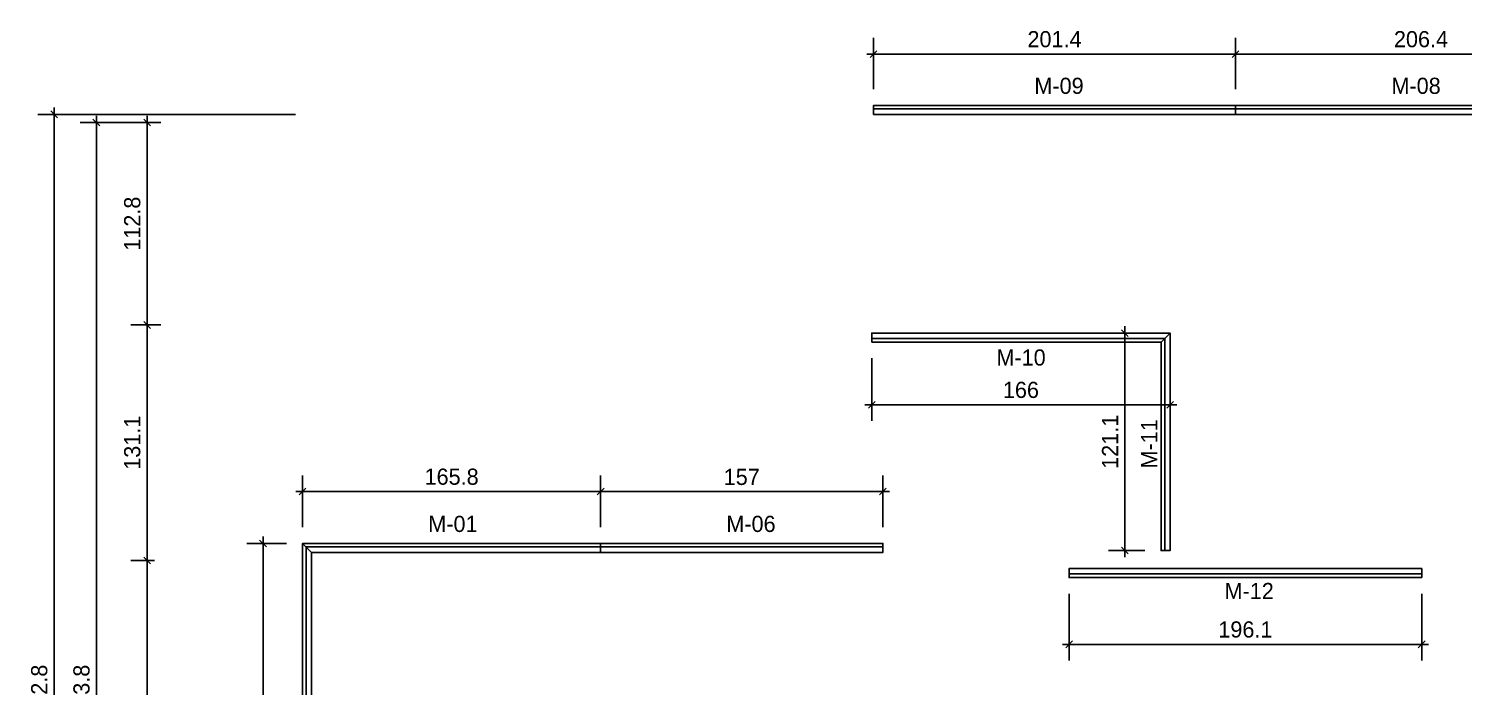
# Model space of a CAD drawing. Header units: millimetres. Extents: x 19442 to 19711, y 4351 to 4752.
# Drawn here: x 19442.46 to 19450.44, y 4519.04 to 4522.7 of the extents above; entities that cross this region are included whole.
import ezdxf

# ---------------------------------------------------------------- set-up
doc = ezdxf.new("R2010")
doc.units = ezdxf.units.MM
for name, color, linetype in [('0 @ 0.5', 7, 'Continuous'), ('MOLDURAS', 2, 'Continuous'), ('TEXTO @ 0.5', 2, 'Continuous')]:
    doc.layers.add(name, color=color, linetype=linetype)
doc.styles.add('century gothic', font='GOTHIC.TTF')
doc.dimstyles.new('ANOTATIVE CM SMCONSTRUCCIONES', dxfattribs={"dimscale": 0, "dimtxt": 0.18, "dimasz": 0.15, "dimexe": 0.18, "dimexo": 0.18, "dimgap": 0.07, "dimtad": 1, "dimdec": 1, "dimlfac": 100, "dimdsep": 46, "dimtxsty": 'century gothic', "dimblk1": 'FLECHA1', "dimblk2": 'FLECHA1', "dimsah": 1, "dimcen": 0.18, "dimdle": 0.075, "dimclrd": 1, "dimclre": 1, "dimclrt": 2, "dimaunit": 1, "dimadec": 0, "dimazin": 2, "dimtfac": 0.75, "dimtdec": 1, "dimtix": 1, "dimtmove": 2, "dimatfit": 3, "dimfxl": 0.09, "dimtvp": 1.5, "dimtfill": 1, "dimtolj": 1, "dimtzin": 0, "dimarcsym": 0})

# ---------------------------------------------------------------- blocks, each defined once
blk = doc.blocks.new('FLECHA1')
at = {"color": 1}
blk.add_line((-1, 0), (0.5, 0), dxfattribs=at)
at = {"color": 4}
blk.add_line((-0.25, -0.25), (0.25, 0.25), dxfattribs=at)
blk = doc.blocks.new('*D22')
at = {"color": 1, "lineweight": -2, "transparency": 16777216}
for p, q in [((19443.1945, 4522.1759), (19443.0282, 4522.1759)), ((19443.1182, 4522.1009), (19443.1182, 4521.1234)), ((19443.1945, 4521.0484), (19443.0282, 4521.0484))]:
    blk.add_line(p, q, dxfattribs=at)
at = {"layer": 'Defpoints', "color": 0, "transparency": 16777216}
for p in [(19443.2845, 4522.1759), (19443.1182, 4521.0484), (19443.2845, 4521.0484)]:
    blk.add_point(p, dxfattribs=at)
at = {"color": 1, "lineweight": -2, "transparency": 16777216, "xscale": 0.075, "yscale": 0.075, "zscale": 0.075}
for p, rotation in [((19443.1182, 4522.1759), 90), ((19443.1182, 4521.0484), 270)]:
    blk.add_blockref('FLECHA1', p, dxfattribs=dict(at, rotation=rotation))
at = {"color": 2, "transparency": 16777216, "insert": (19443.0359, 4521.6122), "char_height": 0.09, "attachment_point": 5, "rotation": 90, "style": 'century gothic', "bg_fill": 3, "box_fill_scale": 1.1, "bg_fill_color": 256, "bg_fill_true_color": 13158600, "bg_fill_transparency": 0}
blk.add_mtext('\\A1;112.8', dxfattribs=at)
blk = doc.blocks.new('*D23')
at = {"color": 1, "lineweight": -2, "transparency": 16777216}
for p, q in [((19443.1945, 4521.0484), (19443.0282, 4521.0484)), ((19443.1182, 4520.9734), (19443.1182, 4519.8125)), ((19443.1595, 4519.7375), (19443.0282, 4519.7375))]:
    blk.add_line(p, q, dxfattribs=at)
at = {"layer": 'Defpoints', "color": 0, "transparency": 16777216}
for p in [(19443.2845, 4521.0484), (19443.1182, 4519.7375), (19443.2495, 4519.7375)]:
    blk.add_point(p, dxfattribs=at)
at = {"color": 1, "lineweight": -2, "transparency": 16777216, "xscale": 0.075, "yscale": 0.075, "zscale": 0.075}
for p, rotation in [((19443.1182, 4521.0484), 90), ((19443.1182, 4519.7375), 270)]:
    blk.add_blockref('FLECHA1', p, dxfattribs=dict(at, rotation=rotation))
at = {"color": 2, "transparency": 16777216, "insert": (19443.0359, 4520.393), "char_height": 0.09, "attachment_point": 5, "rotation": 90, "style": 'century gothic', "bg_fill": 3, "box_fill_scale": 1.1, "bg_fill_color": 256, "bg_fill_true_color": 13158600, "bg_fill_transparency": 0}
blk.add_mtext('\\A1;131.1', dxfattribs=at)
blk = doc.blocks.new('*D24')
at = {"color": 1, "lineweight": -2, "transparency": 16777216}
for p, q in [((19443.1595, 4519.7375), (19443.0282, 4519.7375)), ((19443.1182, 4519.6625), (19443.1182, 4516.9875)), ((19443.1624, 4516.9125), (19443.0282, 4516.9125))]:
    blk.add_line(p, q, dxfattribs=at)
at = {"layer": 'Defpoints', "color": 0, "transparency": 16777216}
for p in [(19443.2495, 4519.7375), (19443.1182, 4516.9125), (19443.2524, 4516.9125)]:
    blk.add_point(p, dxfattribs=at)
at = {"color": 1, "lineweight": -2, "transparency": 16777216, "xscale": 0.075, "yscale": 0.075, "zscale": 0.075}
for p, rotation in [((19443.1182, 4519.7375), 90), ((19443.1182, 4516.9125), 270)]:
    blk.add_blockref('FLECHA1', p, dxfattribs=dict(at, rotation=rotation))
at = {"color": 2, "transparency": 16777216, "insert": (19443.0359, 4518.325), "char_height": 0.09, "attachment_point": 5, "rotation": 90, "style": 'century gothic', "bg_fill": 3, "box_fill_scale": 1.1, "bg_fill_color": 256, "bg_fill_true_color": 13158600, "bg_fill_transparency": 0}
blk.add_mtext('\\A1;282.5', dxfattribs=at)
blk = doc.blocks.new('*D26')
at = {"color": 1, "lineweight": -2, "transparency": 16777216}
for p, q in [((19443.1945, 4522.1759), (19442.7458, 4522.1759)), ((19442.8358, 4522.1009), (19442.8358, 4515.9125)), ((19443.1945, 4515.8375), (19442.7458, 4515.8375))]:
    blk.add_line(p, q, dxfattribs=at)
at = {"layer": 'Defpoints', "color": 0, "transparency": 16777216}
for p in [(19443.2845, 4522.1759), (19442.8358, 4515.8375), (19443.2845, 4515.8375)]:
    blk.add_point(p, dxfattribs=at)
at = {"color": 1, "lineweight": -2, "transparency": 16777216, "xscale": 0.075, "yscale": 0.075, "zscale": 0.075}
for p, rotation in [((19442.8358, 4522.1759), 90), ((19442.8358, 4515.8375), 270)]:
    blk.add_blockref('FLECHA1', p, dxfattribs=dict(at, rotation=rotation))
at = {"color": 2, "transparency": 16777216, "insert": (19442.7535, 4519.0067), "char_height": 0.09, "attachment_point": 5, "rotation": 90, "style": 'century gothic', "bg_fill": 3, "box_fill_scale": 1.1, "bg_fill_color": 256, "bg_fill_true_color": 13158600, "bg_fill_transparency": 0}
blk.add_mtext('\\A1;633.8', dxfattribs=at)
blk = doc.blocks.new('*D38')
at = {"color": 1, "lineweight": -2, "transparency": 16777216}
for p, q in [((19443.943, 4522.2209), (19442.5107, 4522.2209)), ((19442.6007, 4515.8675), (19442.6007, 4522.1459)), ((19443.943, 4515.7925), (19442.5107, 4515.7925))]:
    blk.add_line(p, q, dxfattribs=at)
at = {"layer": 'Defpoints', "color": 0, "transparency": 16777216}
for p in [(19442.6007, 4522.2209), (19444.033, 4522.2209), (19444.033, 4515.7925)]:
    blk.add_point(p, dxfattribs=at)
at = {"color": 1, "lineweight": -2, "transparency": 16777216, "xscale": 0.075, "yscale": 0.075, "zscale": 0.075}
for p, rotation in [((19442.6007, 4522.2209), 90), ((19442.6007, 4515.7925), 270)]:
    blk.add_blockref('FLECHA1', p, dxfattribs=dict(at, rotation=rotation))
at = {"color": 2, "transparency": 16777216, "insert": (19442.5184, 4519.0067), "char_height": 0.09, "attachment_point": 5, "rotation": 90, "style": 'century gothic', "bg_fill": 3, "box_fill_scale": 1.1, "bg_fill_color": 256, "bg_fill_true_color": 13158600, "bg_fill_transparency": 0}
blk.add_mtext('\\A1;642.8', dxfattribs=at)
blk = doc.blocks.new('WE')
at = {"layer": 'MOLDURAS'}
blk.add_line((19444.003, 4517.7875), (19444.003, 4519.8125), dxfattribs=at)
blk.add_lwpolyline([(19443.983, 4517.7875), (19444.033, 4517.7875), (19444.033, 4519.7825), (19443.983, 4519.8325)], close=True, dxfattribs=at)
blk = doc.blocks.new('MK')
at = {"layer": 'MOLDURAS'}
blk.add_line((19445.6411, 4515.7625), (19444.003, 4515.7625), dxfattribs=at)
blk.add_lwpolyline([(19445.6411, 4515.7425), (19445.6411, 4515.7925), (19444.033, 4515.7925), (19443.983, 4515.7425)], close=True, dxfattribs=at)
blk = doc.blocks.new('HJ')
at = {"layer": 'MOLDURAS'}
blk.add_line((19445.6411, 4519.8125), (19447.2112, 4519.8125), dxfattribs=at)
blk.add_lwpolyline([(19445.6411, 4519.8325), (19445.6411, 4519.7825), (19447.2112, 4519.7825), (19447.2112, 4519.8325)], close=True, dxfattribs=at)
blk = doc.blocks.new('M8')
at = {"layer": 'MOLDURAS'}
blk.add_line((19449.173, 4522.2509), (19451.2167, 4522.2509), dxfattribs=at)
blk.add_lwpolyline([(19449.173, 4522.2709), (19449.173, 4522.2209), (19451.1867, 4522.2209), (19451.2367, 4522.2709)], close=True, dxfattribs=at)
blk = doc.blocks.new('M09')
at = {"layer": 'MOLDURAS'}
blk.add_line((19449.173, 4522.2509), (19447.1592, 4522.2509), dxfattribs=at)
blk.add_lwpolyline([(19449.173, 4522.2709), (19449.173, 4522.2209), (19447.1592, 4522.2209), (19447.1592, 4522.2709)], close=True, dxfattribs=at)
blk = doc.blocks.new('M10')
at = {"layer": 'MOLDURAS'}
blk.add_line((19447.1492, 4520.9734), (19448.7792, 4520.9734), dxfattribs=at)
blk.add_lwpolyline([(19447.1492, 4520.9534), (19447.1492, 4521.0034), (19448.8092, 4521.0034), (19448.7592, 4520.9534)], close=True, dxfattribs=at)
blk = doc.blocks.new('M11')
at = {"layer": 'MOLDURAS'}
blk.add_line((19448.7792, 4520.9735), (19448.7792, 4519.7925), dxfattribs=at)
blk.add_lwpolyline([(19448.7592, 4520.9534), (19448.8092, 4521.0034), (19448.8092, 4519.7925), (19448.7592, 4519.7925)], close=True, dxfattribs=at)
blk = doc.blocks.new('M12')
at = {"layer": 'MOLDURAS'}
blk.add_line((19450.2087, 4519.6625), (19448.2472, 4519.6625), dxfattribs=at)
blk.add_lwpolyline([(19450.2087, 4519.6425), (19450.2087, 4519.6925), (19448.2472, 4519.6925), (19448.2472, 4519.6425)], close=True, dxfattribs=at)
blk = doc.blocks.new('*D246')
at = {"color": 1, "lineweight": -2, "transparency": 16777216}
for p, q in [((19443.893, 4519.8325), (19443.673, 4519.8325)), ((19443.763, 4517.8625), (19443.763, 4519.7575)), ((19443.893, 4517.7875), (19443.673, 4517.7875))]:
    blk.add_line(p, q, dxfattribs=at)
at = {"layer": 'Defpoints', "color": 0, "transparency": 16777216}
for p in [(19443.763, 4519.8325), (19443.983, 4519.8325), (19443.983, 4517.7875)]:
    blk.add_point(p, dxfattribs=at)
at = {"color": 1, "lineweight": -2, "transparency": 16777216, "xscale": 0.075, "yscale": 0.075, "zscale": 0.075}
for p, rotation in [((19443.763, 4519.8325), 90), ((19443.763, 4517.7875), 270)]:
    blk.add_blockref('FLECHA1', p, dxfattribs=dict(at, rotation=rotation))
at = {"color": 2, "transparency": 16777216, "insert": (19443.6808, 4518.81), "char_height": 0.09, "attachment_point": 5, "rotation": 90, "style": 'century gothic', "bg_fill": 3, "box_fill_scale": 1.1, "bg_fill_color": 256, "bg_fill_true_color": 13158600, "bg_fill_transparency": 0}
blk.add_mtext('\\A1;204.5', dxfattribs=at)
blk = doc.blocks.new('*D247')
at = {"color": 1, "lineweight": -2, "transparency": 16777216}
for p, q in [((19443.983, 4519.9225), (19443.983, 4520.211)), ((19445.6411, 4519.9225), (19445.6411, 4520.211)), ((19444.058, 4520.121), (19445.5661, 4520.121))]:
    blk.add_line(p, q, dxfattribs=at)
at = {"layer": 'Defpoints', "color": 0, "transparency": 16777216}
for p in [(19445.6411, 4520.121), (19443.983, 4519.8325), (19445.6411, 4519.8325)]:
    blk.add_point(p, dxfattribs=at)
at = {"color": 1, "lineweight": -2, "transparency": 16777216, "xscale": 0.075, "yscale": 0.075, "zscale": 0.075, "rotation": 180}
blk.add_blockref('FLECHA1', (19443.983, 4520.121), dxfattribs=at)
at = {"color": 1, "lineweight": -2, "transparency": 16777216, "xscale": 0.075, "yscale": 0.075, "zscale": 0.075}
blk.add_blockref('FLECHA1', (19445.6411, 4520.121), dxfattribs=at)
at = {"color": 2, "transparency": 16777216, "insert": (19444.8121, 4520.2033), "char_height": 0.09, "attachment_point": 5, "style": 'century gothic', "bg_fill": 3, "box_fill_scale": 1.1, "bg_fill_color": 256, "bg_fill_true_color": 13158600, "bg_fill_transparency": 0}
blk.add_mtext('\\A1;165.8', dxfattribs=at)
blk = doc.blocks.new('*D248')
at = {"color": 1, "lineweight": -2, "transparency": 16777216}
for p, q in [((19445.6411, 4519.9225), (19445.6411, 4520.211)), ((19447.2112, 4519.9225), (19447.2112, 4520.211)), ((19445.7161, 4520.121), (19447.1362, 4520.121))]:
    blk.add_line(p, q, dxfattribs=at)
at = {"layer": 'Defpoints', "color": 0, "transparency": 16777216}
for p in [(19447.2112, 4520.121), (19445.6411, 4519.8325), (19447.2112, 4519.8325)]:
    blk.add_point(p, dxfattribs=at)
at = {"color": 1, "lineweight": -2, "transparency": 16777216, "xscale": 0.075, "yscale": 0.075, "zscale": 0.075, "rotation": 180}
blk.add_blockref('FLECHA1', (19445.6411, 4520.121), dxfattribs=at)
at = {"color": 1, "lineweight": -2, "transparency": 16777216, "xscale": 0.075, "yscale": 0.075, "zscale": 0.075}
blk.add_blockref('FLECHA1', (19447.2112, 4520.121), dxfattribs=at)
at = {"color": 2, "transparency": 16777216, "insert": (19446.4262, 4520.2021), "char_height": 0.09, "attachment_point": 5, "style": 'century gothic', "bg_fill": 3, "box_fill_scale": 1.1, "bg_fill_color": 256, "bg_fill_true_color": 13158600, "bg_fill_transparency": 0}
blk.add_mtext('\\A1;157', dxfattribs=at)
blk = doc.blocks.new('*D261')
at = {"color": 1, "lineweight": -2, "transparency": 16777216}
for p, q in [((19449.173, 4522.3609), (19449.173, 4522.6466)), ((19451.2367, 4522.3609), (19451.2367, 4522.6466)), ((19451.1617, 4522.5566), (19449.248, 4522.5566))]:
    blk.add_line(p, q, dxfattribs=at)
at = {"layer": 'Defpoints', "color": 0, "transparency": 16777216}
for p in [(19449.173, 4522.5566), (19449.173, 4522.2709), (19451.2367, 4522.2709)]:
    blk.add_point(p, dxfattribs=at)
at = {"color": 1, "lineweight": -2, "transparency": 16777216, "xscale": 0.075, "yscale": 0.075, "zscale": 0.075, "rotation": 180}
blk.add_blockref('FLECHA1', (19449.173, 4522.5566), dxfattribs=at)
at = {"color": 1, "lineweight": -2, "transparency": 16777216, "xscale": 0.075, "yscale": 0.075, "zscale": 0.075}
blk.add_blockref('FLECHA1', (19451.2367, 4522.5566), dxfattribs=at)
at = {"color": 2, "transparency": 16777216, "insert": (19450.2048, 4522.6389), "char_height": 0.09, "attachment_point": 5, "style": 'century gothic', "bg_fill": 3, "box_fill_scale": 1.1, "bg_fill_color": 256, "bg_fill_true_color": 13158600, "bg_fill_transparency": 0}
blk.add_mtext('\\A1;206.4', dxfattribs=at)
blk = doc.blocks.new('*D429')
at = {"color": 1, "lineweight": -2, "transparency": 16777216}
for p, q in [((19447.1592, 4522.3609), (19447.1592, 4522.6466)), ((19449.173, 4522.3609), (19449.173, 4522.6466)), ((19449.098, 4522.5566), (19447.2342, 4522.5566))]:
    blk.add_line(p, q, dxfattribs=at)
at = {"layer": 'Defpoints', "color": 0, "transparency": 16777216}
for p in [(19447.1592, 4522.5566), (19447.1592, 4522.2709), (19449.173, 4522.2709)]:
    blk.add_point(p, dxfattribs=at)
at = {"color": 1, "lineweight": -2, "transparency": 16777216, "xscale": 0.075, "yscale": 0.075, "zscale": 0.075, "rotation": 180}
blk.add_blockref('FLECHA1', (19447.1592, 4522.5566), dxfattribs=at)
at = {"color": 1, "lineweight": -2, "transparency": 16777216, "xscale": 0.075, "yscale": 0.075, "zscale": 0.075}
blk.add_blockref('FLECHA1', (19449.173, 4522.5566), dxfattribs=at)
at = {"color": 2, "transparency": 16777216, "insert": (19448.1661, 4522.6389), "char_height": 0.09, "attachment_point": 5, "style": 'century gothic', "bg_fill": 3, "box_fill_scale": 1.1, "bg_fill_color": 256, "bg_fill_true_color": 13158600, "bg_fill_transparency": 0}
blk.add_mtext('\\A1;201.4', dxfattribs=at)
blk = doc.blocks.new('*D263')
at = {"color": 1, "lineweight": -2, "transparency": 16777216}
for p, q in [((19447.1492, 4520.8634), (19447.1492, 4520.5142)), ((19448.8092, 4520.9135), (19448.8092, 4520.5142)), ((19447.2242, 4520.6042), (19448.7342, 4520.6042))]:
    blk.add_line(p, q, dxfattribs=at)
at = {"layer": 'Defpoints', "color": 0, "transparency": 16777216}
for p in [(19447.1492, 4520.9534), (19448.8092, 4521.0035), (19448.8092, 4520.6042)]:
    blk.add_point(p, dxfattribs=at)
at = {"color": 1, "lineweight": -2, "transparency": 16777216, "xscale": 0.075, "yscale": 0.075, "zscale": 0.075, "rotation": 180}
blk.add_blockref('FLECHA1', (19447.1492, 4520.6042), dxfattribs=at)
at = {"color": 1, "lineweight": -2, "transparency": 16777216, "xscale": 0.075, "yscale": 0.075, "zscale": 0.075}
blk.add_blockref('FLECHA1', (19448.8092, 4520.6042), dxfattribs=at)
at = {"color": 2, "transparency": 16777216, "insert": (19447.9792, 4520.6865), "char_height": 0.09, "attachment_point": 5, "style": 'century gothic', "bg_fill": 3, "box_fill_scale": 1.1, "bg_fill_color": 256, "bg_fill_true_color": 13158600, "bg_fill_transparency": 0}
blk.add_mtext('\\A1;166', dxfattribs=at)
blk = doc.blocks.new('*D264')
at = {"color": 1, "lineweight": -2, "transparency": 16777216}
for p, q in [((19448.2472, 4519.5525), (19448.2472, 4519.1806)), ((19450.2087, 4519.5525), (19450.2087, 4519.1806)), ((19448.3222, 4519.2706), (19450.1337, 4519.2706))]:
    blk.add_line(p, q, dxfattribs=at)
at = {"layer": 'Defpoints', "color": 0, "transparency": 16777216}
for p in [(19448.2472, 4519.6425), (19450.2087, 4519.6425), (19450.2087, 4519.2706)]:
    blk.add_point(p, dxfattribs=at)
at = {"color": 1, "lineweight": -2, "transparency": 16777216, "xscale": 0.075, "yscale": 0.075, "zscale": 0.075, "rotation": 180}
blk.add_blockref('FLECHA1', (19448.2472, 4519.2706), dxfattribs=at)
at = {"color": 1, "lineweight": -2, "transparency": 16777216, "xscale": 0.075, "yscale": 0.075, "zscale": 0.075}
blk.add_blockref('FLECHA1', (19450.2087, 4519.2706), dxfattribs=at)
at = {"color": 2, "transparency": 16777216, "insert": (19449.228, 4519.3529), "char_height": 0.09, "attachment_point": 5, "style": 'century gothic', "bg_fill": 3, "box_fill_scale": 1.1, "bg_fill_color": 256, "bg_fill_true_color": 13158600, "bg_fill_transparency": 0}
blk.add_mtext('\\A1;196.1', dxfattribs=at)
blk = doc.blocks.new('*D265')
at = {"color": 1, "lineweight": -2, "transparency": 16777216}
for p, q in [((19448.7192, 4521.0034), (19448.4672, 4521.0034)), ((19448.5572, 4519.8675), (19448.5572, 4520.9284)), ((19448.6692, 4519.7925), (19448.4672, 4519.7925))]:
    blk.add_line(p, q, dxfattribs=at)
at = {"layer": 'Defpoints', "color": 0, "transparency": 16777216}
for p in [(19448.5572, 4521.0034), (19448.8092, 4521.0034), (19448.7592, 4519.7925)]:
    blk.add_point(p, dxfattribs=at)
at = {"color": 1, "lineweight": -2, "transparency": 16777216, "xscale": 0.075, "yscale": 0.075, "zscale": 0.075}
for p, rotation in [((19448.5572, 4521.0034), 90), ((19448.5572, 4519.7925), 270)]:
    blk.add_blockref('FLECHA1', p, dxfattribs=dict(at, rotation=rotation))
at = {"color": 2, "transparency": 16777216, "insert": (19448.4752, 4520.398), "char_height": 0.09, "attachment_point": 5, "rotation": 90, "style": 'century gothic', "bg_fill": 3, "box_fill_scale": 1.1, "bg_fill_color": 256, "bg_fill_true_color": 13158600, "bg_fill_transparency": 0}
blk.add_mtext('\\A1;121.1', dxfattribs=at)

msp = doc.modelspace()

# ---------------------------------------------------------------- linework, layer by layer
msp.add_line((19448.7592, 4520.9534), (19448.8092, 4521.0034))

# ---------------------------------------------------------------- block references
for name in ['M09', 'M8', 'M10', 'M11', 'HJ', 'M12']:
    msp.add_blockref(name, (0, 0))

# ---------------------------------------------------------------- texts
at = {"layer": 'TEXTO @ 0.5', "color": 2, "char_height": 0.09, "width": 0.238534, "attachment_point": 1, "style": 'century gothic'}
for s, insert in [('M-09', (19448.054, 4522.4249)), ('M-08', (19450.0404, 4522.4249)), ('M-10 ', (19447.8428, 4520.9125)), ('M-01 ', (19444.6822, 4519.9861)), ('M-06 ', (19446.3403, 4519.9861)), ('M-12 ', (19449.1119, 4519.6125))]:
    msp.add_mtext(s, dxfattribs=dict(at, insert=insert))
at = {"layer": 'TEXTO @ 0.5', "color": 2, "insert": (19448.648, 4520.2497), "char_height": 0.09, "width": 0.238534, "attachment_point": 1, "rotation": 90, "style": 'century gothic'}
msp.add_mtext('M-11', dxfattribs=at)

# ---------------------------------------------------------------- dimensions: what is measured, and where the dimension line sits
at = {"layer": '0 @ 0.5'}
dim = msp.add_linear_dim(base=(19443.118199114, 4521.048444306), p1=(19443.284505354, 4522.175944312), p2=(19443.284505354, 4521.048444306), angle=90, dimstyle='ANOTATIVE CM SMCONSTRUCCIONES', override={"dimscale": 0.5, "dimtix": 1, "dimtofl": 1, "dimtmove": 2, "dimatfit": 3}, dxfattribs=at)
dim.commit()
dim.dimension.update_dxf_attribs({"geometry": '*D22', "text_midpoint": (19443.035935347, 4521.612194309)})

# ---------------------------------------------------------------- next in the draw order: dimensions: what is measured, and where the dimension line sits
for base, p1, p2, picture, middle in [((19449.173, 4522.5566), (19451.2367, 4522.2709), (19449.173, 4522.2709), '*D261', (19450.2048, 4522.6389)), ((19448.8092, 4520.6042), (19447.1492, 4520.9534), (19448.8092, 4521.0035), '*D263', (19447.9792, 4520.6865)), ((19450.208711, 4519.2706197), (19448.2472112, 4519.6425443), (19450.208711, 4519.6425443), '*D264', (19449.2279611, 4519.3528835))]:
    dim = msp.add_linear_dim(base=base, p1=p1, p2=p2, dimstyle='ANOTATIVE CM SMCONSTRUCCIONES', override={"dimscale": 0.5, "dimtix": 1, "dimtofl": 1, "dimtmove": 2, "dimatfit": 3}, dxfattribs=at)
    dim.commit()
    dim.dimension.update_dxf_attribs({"geometry": picture, "text_midpoint": middle})
dim = msp.add_linear_dim(base=(19443.1182, 4519.7375), p1=(19443.2845, 4521.0484), p2=(19443.2495, 4519.7375), angle=90, dimstyle='ANOTATIVE CM SMCONSTRUCCIONES', override={"dimscale": 0.5, "dimtix": 1, "dimtofl": 1, "dimtmove": 2, "dimatfit": 3}, dxfattribs=at)
dim.commit()
dim.dimension.update_dxf_attribs({"geometry": '*D23', "text_midpoint": (19443.0359, 4520.393)})

# ---------------------------------------------------------------- next in the draw order: dimensions: what is measured, and where the dimension line sits
dim = msp.add_linear_dim(base=(19447.1592, 4522.5566), p1=(19449.173, 4522.2709), p2=(19447.1592, 4522.2709), dimstyle='ANOTATIVE CM SMCONSTRUCCIONES', override={"dimscale": 0.5, "dimtix": 1, "dimtofl": 1, "dimtmove": 2, "dimatfit": 3}, dxfattribs=at)
dim.commit()
dim.dimension.update_dxf_attribs({"geometry": '*D429', "text_midpoint": (19448.1661, 4522.6389)})
for base, p1, p2, picture, middle in [((19448.5572, 4521.0034), (19448.7592, 4519.7925), (19448.8092, 4521.0034), '*D265', (19448.4752, 4520.398)), ((19443.1182, 4516.9125), (19443.2495, 4519.7375), (19443.2524, 4516.9125), '*D24', (19443.0359, 4518.325))]:
    dim = msp.add_linear_dim(base=base, p1=p1, p2=p2, angle=90, dimstyle='ANOTATIVE CM SMCONSTRUCCIONES', override={"dimscale": 0.5, "dimtix": 1, "dimtofl": 1, "dimtmove": 2, "dimatfit": 3}, dxfattribs=at)
    dim.commit()
    dim.dimension.update_dxf_attribs({"geometry": picture, "text_midpoint": middle})

# ---------------------------------------------------------------- next in the draw order: dimensions: what is measured, and where the dimension line sits
dim = msp.add_linear_dim(base=(19442.8358, 4515.8375), p1=(19443.2845, 4522.1759), p2=(19443.2845, 4515.8375), angle=90, dimstyle='ANOTATIVE CM SMCONSTRUCCIONES', override={"dimscale": 0.5, "dimtix": 1, "dimtofl": 1, "dimtmove": 2, "dimatfit": 3}, dxfattribs=at)
dim.commit()
dim.dimension.update_dxf_attribs({"geometry": '*D26', "text_midpoint": (19442.7535, 4519.0067)})

# ---------------------------------------------------------------- next in the draw order: dimensions: what is measured, and where the dimension line sits
dim = msp.add_linear_dim(base=(19442.6007, 4522.2209), p1=(19444.033, 4515.7925), p2=(19444.033, 4522.2209), angle=90, dimstyle='ANOTATIVE CM SMCONSTRUCCIONES', override={"dimscale": 0.5, "dimtix": 1, "dimtofl": 1, "dimtmove": 2, "dimatfit": 3}, dxfattribs=at)
dim.commit()
dim.dimension.update_dxf_attribs({"geometry": '*D38', "text_midpoint": (19442.5184, 4519.0067)})

# ---------------------------------------------------------------- next in the draw order: block references
msp.add_blockref('WE', (0, 0))
at = {"xscale": -1, "rotation": 180}
msp.add_blockref('MK', (0, 9035.5751), dxfattribs=at)

# ---------------------------------------------------------------- next in the draw order: dimensions: what is measured, and where the dimension line sits
at = {"layer": '0 @ 0.5'}
dim = msp.add_linear_dim(base=(19443.763, 4519.8325), p1=(19443.983, 4517.7875), p2=(19443.983, 4519.8325), angle=90, dimstyle='ANOTATIVE CM SMCONSTRUCCIONES', override={"dimscale": 0.5, "dimtix": 1, "dimtofl": 1, "dimtmove": 2, "dimatfit": 3}, dxfattribs=at)
dim.commit()
dim.dimension.update_dxf_attribs({"geometry": '*D246', "text_midpoint": (19443.6808, 4518.81)})

# ---------------------------------------------------------------- next in the draw order: dimensions: what is measured, and where the dimension line sits
dim = msp.add_linear_dim(base=(19445.6411, 4520.121), p1=(19443.983, 4519.8325), p2=(19445.6411, 4519.8325), dimstyle='ANOTATIVE CM SMCONSTRUCCIONES', override={"dimscale": 0.5, "dimtix": 1, "dimtofl": 1, "dimtmove": 2, "dimatfit": 3}, dxfattribs=at)
dim.commit()
dim.dimension.update_dxf_attribs({"geometry": '*D247', "text_midpoint": (19444.8121, 4520.2033)})

# ---------------------------------------------------------------- next in the draw order: dimensions: what is measured, and where the dimension line sits
dim = msp.add_linear_dim(base=(19447.2112, 4520.121), p1=(19445.6411, 4519.8325), p2=(19447.2112, 4519.8325), dimstyle='ANOTATIVE CM SMCONSTRUCCIONES', override={"dimscale": 0.5, "dimtix": 1, "dimtofl": 1, "dimtmove": 2, "dimatfit": 3}, dxfattribs=at)
dim.commit()
dim.dimension.update_dxf_attribs({"geometry": '*D248', "text_midpoint": (19446.4262, 4520.2021)})

doc.saveas('drawing.dxf')
